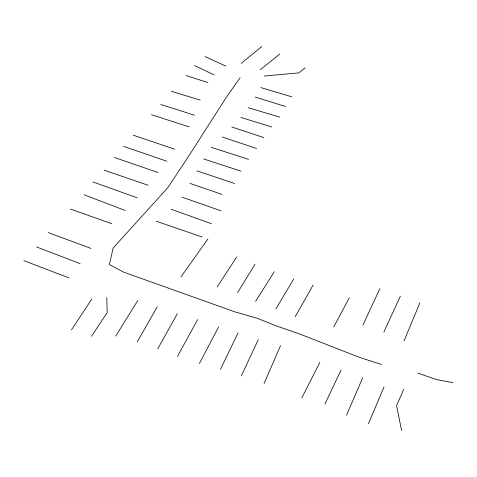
<?xml version="1.0" encoding="UTF-8"?>
<svg xmlns="http://www.w3.org/2000/svg" width="477" height="477" viewBox="0 0 477 477"><rect width="100%" height="100%" fill="white"/><g stroke="black" fill="none" stroke-linecap="round" stroke-linejoin="round"><path stroke-width="0.72" d="M403.977 341.001L419.933 302.74M368.482 423.689L383.997 386.907M346.505 415.252L362.711 377.718M264.103 383.526L280.565 345.563M403.733 389.333L396.584 405.611L401.586 430.498M383.866 331.992L400.382 296.104M362.919 325.219L379.841 288.639M241.356 375.816L258.284 339.624M324.926 404.091L341.037 370.086M220.487 369.281L238.106 332.809M301.869 397.806L319.876 362.365M199.38 363.522L218.675 326.828M333.745 326.924L349.325 297.749M177.438 356.45L197.651 319.554M157.738 348.794L177.396 313.657M295.185 316.782L313.127 285.067M137.227 341.955L157.297 306.729M275.867 309.001L293.784 278.914M237.647 292.568L255.034 264.127M115.744 336.1L137.793 300.462M255.583 301.416L274.299 271.663M217.166 286.921L236.771 256.9M71.484 329.863L91.876 298.936M91.53 336.303L107.152 312.721L106.812 297.648M240.08 77.703L226.742 96.706L186.614 159.324L167.749 187.765L113.162 247.992L109.364 264.604L123.758 272.182L235.298 312L257.312 318.302L277.119 326.214L299.866 334.085L360.29 357.684L381.397 364.422M181.022 276.839L207.906 238.983M241.273 63.328L261.795 46.502M305.167 67.77L298.846 72.898L264.401 76.016M260.299 69.755L279.719 54.104M453.15 382.673L436.55 379.609L417.667 373.044M260.782 87.589L291.769 96.813M248.165 107.713L279.635 117.092M171.374 91.244L200.203 100.128M240.963 117.449L271.723 126.977M255.237 97.058L285.532 106.484M160.832 104.487L194.354 115.166M185.994 75.497L207.817 82.539M151.465 114.701L189.256 126.912M211.359 147.345L248.589 159.366M203.739 158.996L241.04 171.195M231.768 126.983L263.9 137.632M222.175 136.977L256.566 148.502M196.918 170.844L234.571 183.478M133.304 135.194L174.803 149.259M104.058 170.158L148.156 185.255M123.71 146.397L166.89 161.238M190.067 183.406L221.942 194.389M114.456 157.488L158.191 172.555M156.223 221.197L202.123 236.997M181.94 197.144L221.042 210.822M70.423 209.069L111.88 223.707M171.106 209.224L211.287 223.653M93.039 181.964L137.096 197.77M48.207 232.591L91.083 248.445M84.161 194.813L125.153 210.458M23.85 260.651L69.195 277.972M36.395 246.883L80.07 263.608M204.907 56.524L225.889 66.124M194.58 65.564L214.137 74.889"/></g></svg>
